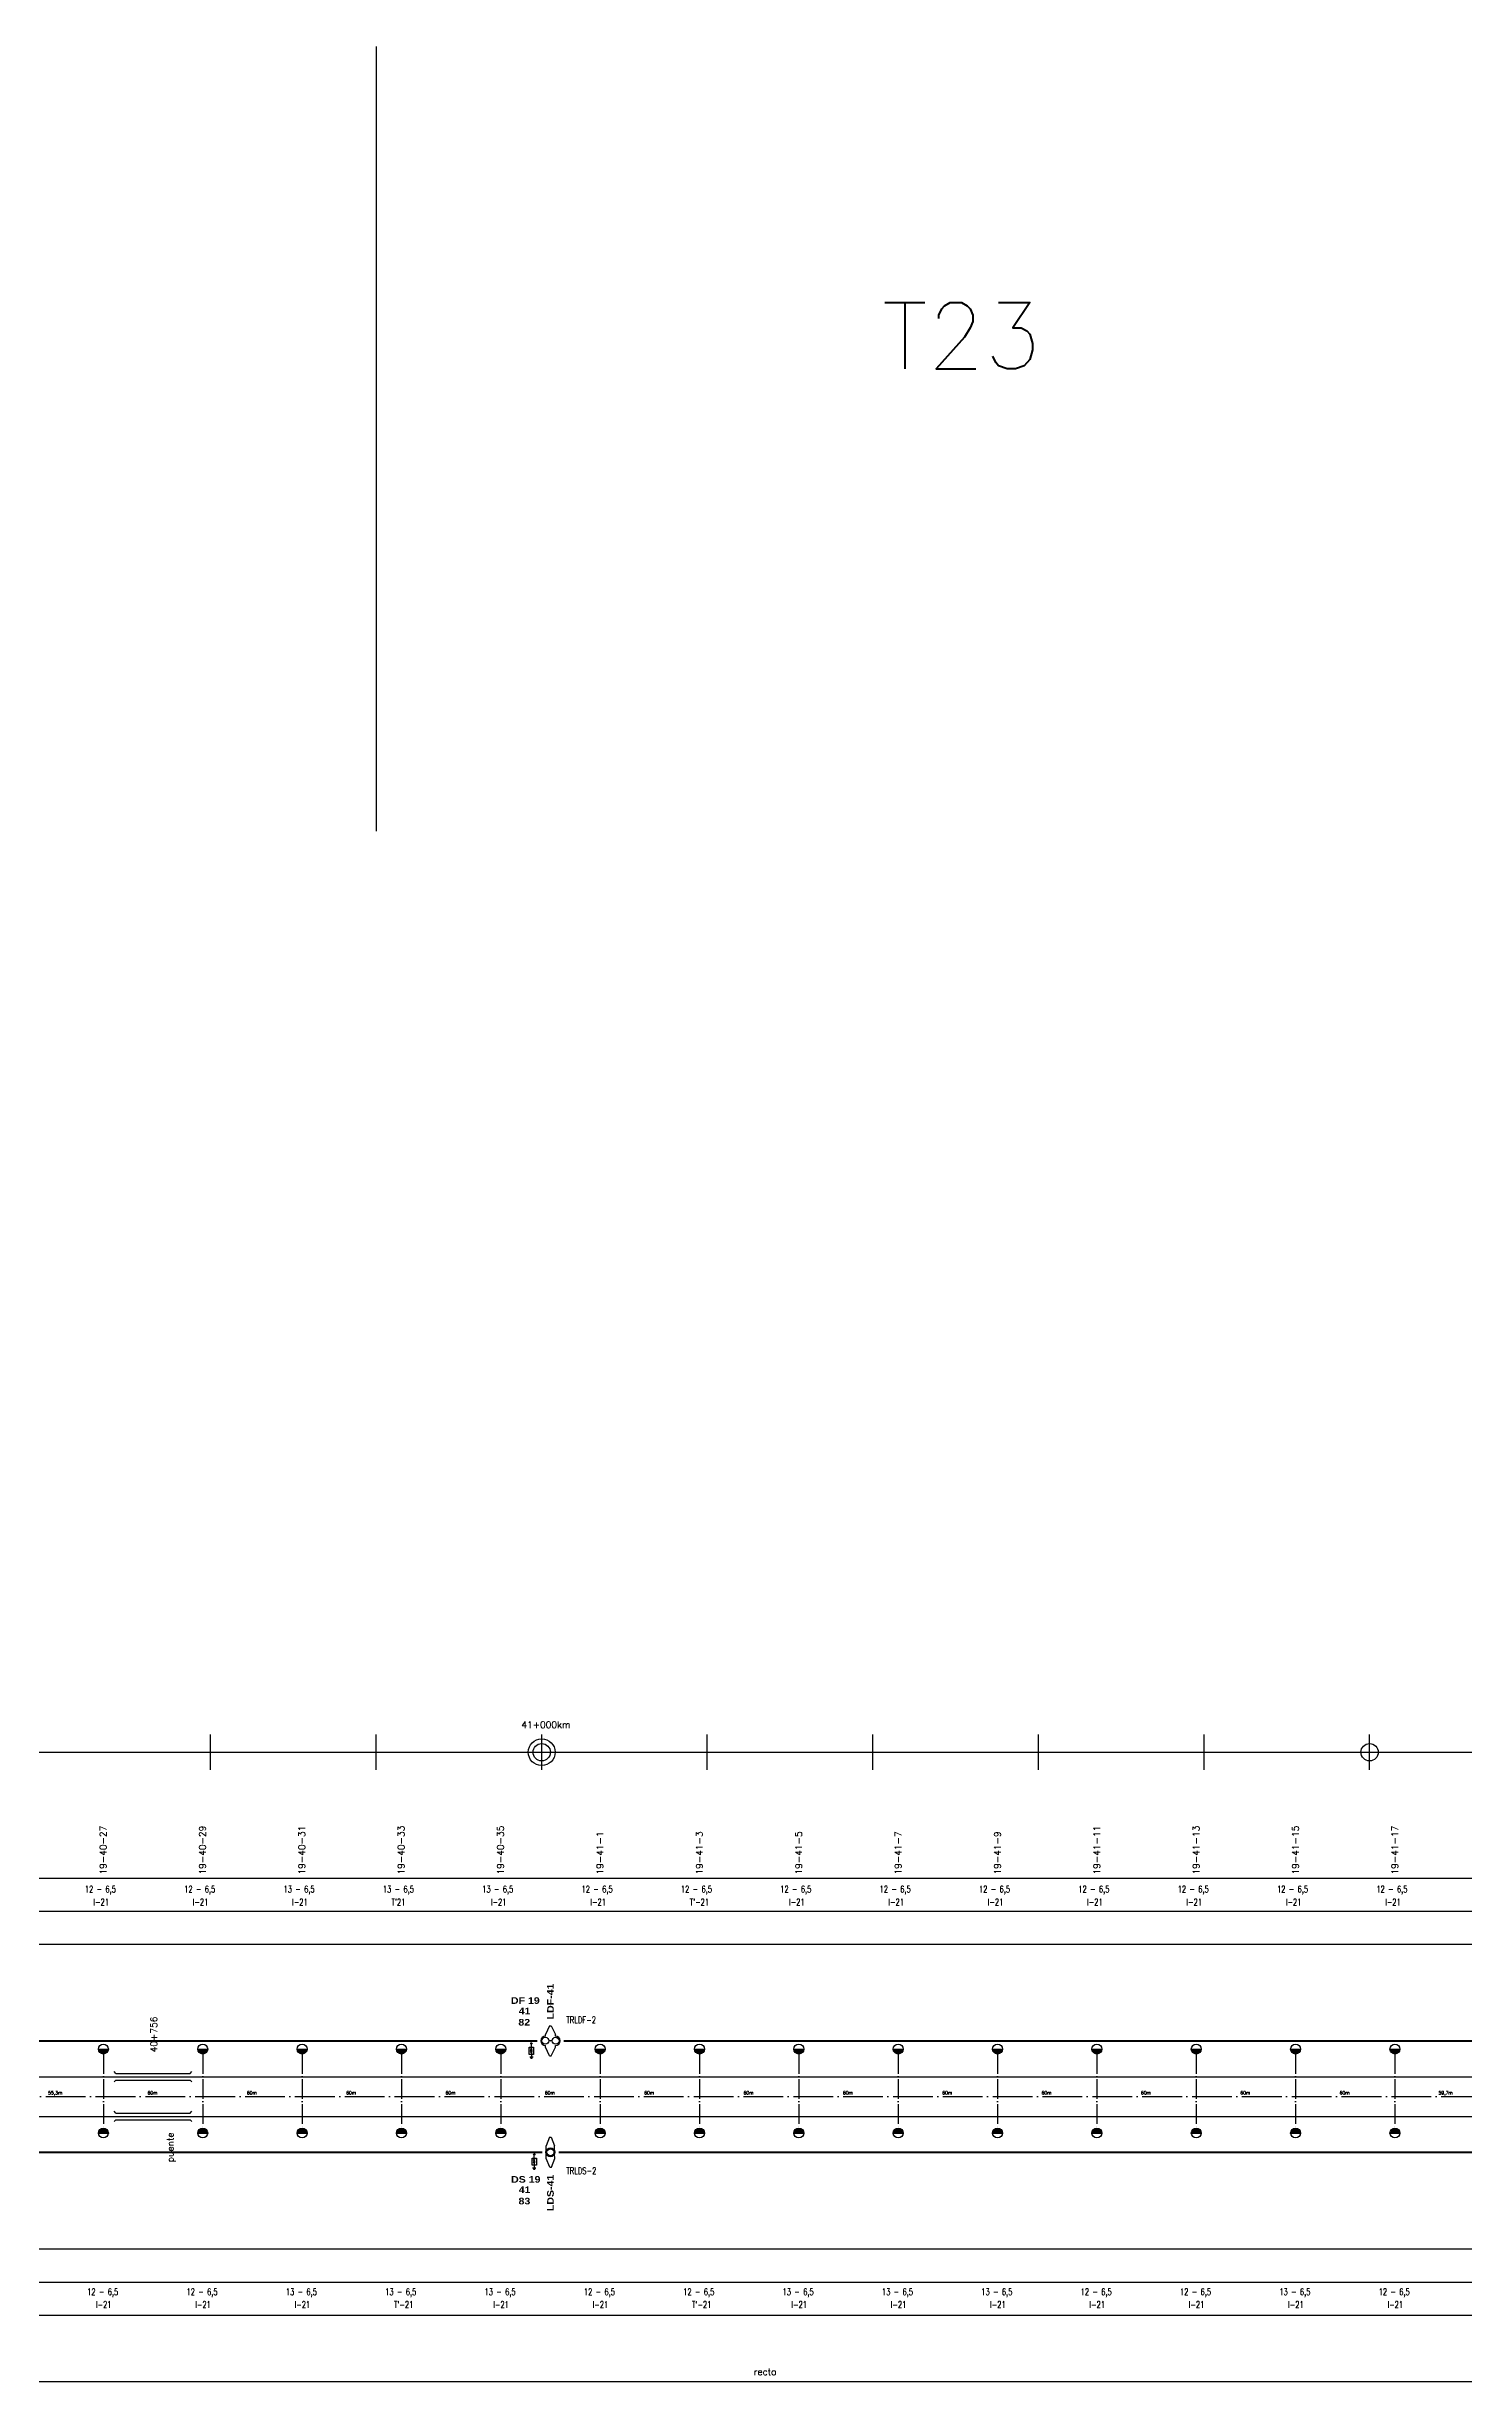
# Model space of a CAD drawing. Header units: millimetres. Extents: x 63 to 27368, y 135 to 1565.
# Drawn here: x 15269 to 16125, y 155 to 1565 of the extents above; entities that cross this region are included whole.
import ezdxf

# ---------------------------------------------------------------- set-up
doc = ezdxf.new("R2010")
doc.units = ezdxf.units.MM
doc.linetypes.add('ACAD_ISO04W100', pattern=[30, 24, -3, 0, -3])
for name, color, linetype in [('CARTELES', 7, 'Continuous'), ('catenaria via ascendente', 7, 'Continuous'), ('Descargadores', 30, 'Continuous'), ('Eje de entrevías', 254, 'Continuous'), ('LDF', 5, 'Continuous'), ('LDS', 1, 'Continuous'), ('longitud vano', 7, 'Continuous'), ('Nº de poste', 6, 'Continuous'), ('progresivas', 4, 'Continuous'), ('retención LDF-LDS', 6, 'Continuous'), ('TEXTOS', 3, 'Continuous')]:
    doc.layers.add(name, color=color, linetype=linetype)
doc.styles.add('SIMPLEX', font='simplex.shx', dxfattribs={"width": 0.75})
doc.styles.add('STYLE1', font='romans.shx')
doc.styles.add('TEXTO_SELLO', font='')
doc.styles.get('TEXTO_SELLO').set_extended_font_data('Arial Black', bold=True)

# ---------------------------------------------------------------- blocks, each defined once
blk = doc.blocks.new('Retención LDS')
at = {"layer": 'retención LDF-LDS', "color": 4}
for p, q in [((-0.6, 9), (-2.6, 3.8)), ((-2.5, 1), (-2.6, 3.8)), ((-0.6, 9), (0.4, 9)), ((0.4, 9), (2.5, 3.8)), ((2.5, 1.1), (2.5, 3.8)), ((-2.5, -3.8), (-2.5, -1.1)), ((-0.4, -9), (-2.5, -3.8)), ((-0.4, -9), (0.6, -9)), ((0.6, -9), (2.6, -3.8)), ((2.6, -3.8), (2.5, -1))]:
    blk.add_line(p, q, dxfattribs=at)
for radius in [2.73, 2.1]:
    blk.add_circle((0, 0), radius, dxfattribs=at)
blk = doc.blocks.new('Retención LDF')
at = {"color": 5}
blk.add_circle((0, 0), 0.128, dxfattribs=at)
at = {"layer": 'retención LDF-LDS', "color": 5}
for p, q in [((-0.5, 9), (-3, 3.8)), ((-3, 2.8), (-3, 3.8)), ((1, 0), (-1, 0)), ((-0.5, 9), (0.5, 9)), ((0.5, 9), (3, 3.8)), ((3, 2.8), (3, 3.8)), ((-3, -3.8), (-3, -2.8)), ((-0.5, -9), (-3, -3.8)), ((-0.5, -9), (0.5, -9)), ((0.5, -9), (3, -3.8)), ((3, -3.8), (3, -2.8))]:
    blk.add_line(p, q, dxfattribs=at)
for centre in [(-3.1, 0), (3.1, 0)]:
    blk.add_circle(centre, 2.1, dxfattribs=at)
for centre, start, end in [((-3, 0), 90, 270), ((3, 0), 270, 90)]:
    blk.add_arc(centre, 2.79, start, end, dxfattribs=at)
blk = doc.blocks.new('Descargador')
at = {"color": 30}
for p, q in [((0, -3.8), (0, 0)), ((0, -4), (-0.5, -3.1)), ((0, -4.8), (-0.5, -3.9)), ((0, -5.6), (-0.5, -4.7)), ((0, -4), (0.5, -3.1)), ((0, -4.8), (0.5, -3.9)), ((0, -5.6), (0.5, -4.7))]:
    blk.add_line(p, q, dxfattribs=at)
at = {"layer": 'Descargadores', "color": 30}
for p, q in [((-1, -8.1), (1, -8.1)), ((-0.7, -8.5), (0.7, -8.5)), ((-0.4, -8.9), (0.4, -8.9)), ((0, -5.6), (0, -8.1))]:
    blk.add_line(p, q, dxfattribs=at)
blk.add_lwpolyline([(-1.3, -2.3), (1.3, -2.3), (1.3, -6.6), (-1.3, -6.6)], close=True, dxfattribs=at)
blk.add_circle((0, 0), 0.381, dxfattribs=at)

msp = doc.modelspace()

# ---------------------------------------------------------------- hatches: boundary and pattern name
for points in [[(15306.5, 355.7), (15300.5, 355.7, 1)], [(15366.5, 355.7), (15360.5, 355.7, 1)], [(15426.5, 355.7), (15420.5, 355.7, 1)], [(15486.5, 355.7), (15480.5, 355.7, 1)], [(15546.5, 355.7), (15540.5, 355.7, 1)], [(15606.5, 355.7), (15600.5, 355.7, 1)], [(15666.5, 355.7), (15660.5, 355.7, 1)], [(15726.5, 355.7), (15720.5, 355.7, 1)], [(15786.5, 355.7), (15780.5, 355.7, 1)], [(15846.5, 355.7), (15840.5, 355.7, 1)], [(15906.5, 355.7), (15900.5, 355.7, 1)], [(15966.5, 355.7), (15960.5, 355.7, 1)], [(16026.5, 355.7), (16020.5, 355.7, 1)], [(16086.5, 355.7), (16080.5, 355.7, 1)], [(15306.5, 305), (15300.5, 305, -1)], [(15366.5, 305), (15360.5, 305, -1)], [(15426.5, 305), (15420.5, 305, -1)], [(15486.5, 305), (15480.5, 305, -1)], [(15546.5, 305), (15540.5, 305, -1)], [(15606.5, 305), (15600.5, 305, -1)], [(15666.5, 305), (15660.5, 305, -1)], [(15726.5, 305), (15720.5, 305, -1)], [(15786.5, 305), (15780.5, 305, -1)], [(15846.5, 305), (15840.5, 305, -1)], [(15906.5, 305), (15900.5, 305, -1)], [(15966.5, 305), (15960.5, 305, -1)], [(16026.5, 305), (16020.5, 305, -1)], [(16086.5, 305), (16080.5, 305, -1)]]:
    msp.add_hatch(color=256).paths.add_polyline_path(points)

# ---------------------------------------------------------------- linework, layer by layer
for p, q in [((15468.2, 1565.1), (15468.2, 1091.2)), ((15368.2, 524.4), (15368.2, 545.6)), ((15468.2, 524.4), (15468.2, 545.6)), ((15568.2, 524.4), (15568.2, 545.6)), ((15668.2, 524.4), (15668.2, 545.6)), ((15768.2, 524.4), (15768.2, 545.6)), ((15868.2, 524.4), (15868.2, 545.6)), ((15968.2, 524.4), (15968.2, 545.6)), ((16068.2, 524.4), (16068.2, 545.6)), ((68.2, 535), (27368.2, 535)), ((68.2, 459), (27368.2, 459)), ((68.2, 439), (27368.2, 439)), ((68.2, 419), (27368.2, 419)), ((15300.5, 355.7), (15306.5, 355.7)), ((15360.5, 355.7), (15366.5, 355.7)), ((15420.5, 355.7), (15426.5, 355.7)), ((15480.5, 355.7), (15486.5, 355.7)), ((15540.5, 355.7), (15546.5, 355.7)), ((15600.5, 355.7), (15606.5, 355.7)), ((15660.5, 355.7), (15666.5, 355.7)), ((15720.5, 355.7), (15726.5, 355.7)), ((15780.5, 355.7), (15786.5, 355.7)), ((15840.5, 355.7), (15846.5, 355.7)), ((15900.5, 355.7), (15906.5, 355.7)), ((15960.5, 355.7), (15966.5, 355.7)), ((16020.5, 355.7), (16026.5, 355.7)), ((16080.5, 355.7), (16086.5, 355.7)), ((15311.1, 341), (15310, 342.1)), ((15311.1, 341), (15356, 341)), ((15356, 341), (15357, 342.1)), ((15311.1, 337), (15310, 336)), ((15311.1, 337), (15356, 337)), ((15356, 337), (15357, 336)), ((15311.1, 317), (15310, 318.1)), ((15311.1, 313), (15310, 312)), ((15311.1, 317), (15356, 317)), ((15311.1, 313), (15356, 313)), ((15356, 317), (15357, 318.1)), ((15356, 313), (15357, 312)), ((15300.5, 305), (15306.5, 305)), ((15360.5, 305), (15366.5, 305)), ((15420.5, 305), (15426.5, 305)), ((15480.5, 305), (15486.5, 305)), ((15540.5, 305), (15546.5, 305)), ((15600.5, 305), (15606.5, 305)), ((15660.5, 305), (15666.5, 305)), ((15720.5, 305), (15726.5, 305)), ((15780.5, 305), (15786.5, 305)), ((15840.5, 305), (15846.5, 305)), ((15900.5, 305), (15906.5, 305)), ((15960.5, 305), (15966.5, 305)), ((16020.5, 305), (16026.5, 305)), ((16080.5, 305), (16086.5, 305)), ((68.2, 235), (27368.2, 235)), ((68.2, 215), (27368.2, 215)), ((68.2, 195), (27368.2, 195)), ((12948.8, 155), (20944.3, 155))]:
    msp.add_line(p, q)
at = {"linetype": 'ACAD_ISO04W100', "ltscale": 0.5}
for p, q in [((15303.5, 352.7), (15303.5, 308)), ((15363.5, 352.7), (15363.5, 308)), ((15423.5, 352.7), (15423.5, 308)), ((15483.5, 352.7), (15483.5, 308)), ((15543.5, 352.7), (15543.5, 308)), ((15603.5, 352.7), (15603.5, 308)), ((15663.5, 352.7), (15663.5, 308)), ((15723.5, 352.7), (15723.5, 308)), ((15783.5, 352.7), (15783.5, 308)), ((15843.5, 352.7), (15843.5, 308)), ((15903.5, 352.7), (15903.5, 308)), ((15963.5, 352.7), (15963.5, 308)), ((16023.5, 352.7), (16023.5, 308)), ((16083.5, 352.7), (16083.5, 308))]:
    msp.add_line(p, q, dxfattribs=at)
for centre, radius in [((15568.2, 535), 8.09), ((15568.2, 535), 5.24), ((16068.2, 535), 5.24), ((15303.5, 355.7), 3), ((15363.5, 355.7), 3), ((15423.5, 355.7), 3), ((15483.5, 355.7), 3), ((15543.5, 355.7), 3), ((15603.5, 355.7), 3), ((15663.5, 355.7), 3), ((15723.5, 355.7), 3), ((15783.5, 355.7), 3), ((15843.5, 355.7), 3), ((15903.5, 355.7), 3), ((15963.5, 355.7), 3), ((16023.5, 355.7), 3), ((16083.5, 355.7), 3), ((15303.5, 305), 3), ((15363.5, 305), 3), ((15423.5, 305), 3), ((15483.5, 305), 3), ((15543.5, 305), 3), ((15603.5, 305), 3), ((15663.5, 305), 3), ((15723.5, 305), 3), ((15783.5, 305), 3), ((15843.5, 305), 3), ((15903.5, 305), 3), ((15963.5, 305), 3), ((16023.5, 305), 3), ((16083.5, 305), 3)]:
    msp.add_circle(centre, radius)
at = {"layer": 'catenaria via ascendente'}
for p, q in [((68.2, 339), (27368.2, 339)), ((68.2, 315), (26873.7, 315))]:
    msp.add_line(p, q, dxfattribs=at)
at = {"layer": 'Eje de entrevías', "linetype": 'ACAD_ISO04W100'}
msp.add_line((68.2, 327), (27368.2, 327), dxfattribs=at)
at = {"layer": 'LDF', "lineweight": 50}
for p, q in [((13979.1, 360.7), (15565.5, 360.7)), ((15581.5, 360.7), (17214.2, 360.7))]:
    msp.add_line(p, q, dxfattribs=at)
at = {"layer": 'LDS', "lineweight": 50}
for p, q in [((13976.1, 293.4), (15568.5, 293.4)), ((15578.5, 293.4), (17217.2, 293.4))]:
    msp.add_line(p, q, dxfattribs=at)

# ---------------------------------------------------------------- block references
for name, p in [('Retención LDF', (15573.5, 360.7)), ('Retención LDS', (15573.5, 293.4))]:
    msp.add_blockref(name, p)
at = {"layer": 'Descargadores', "color": 30}
for p in [(15562, 359.1), (15563.7, 292.1)]:
    msp.add_blockref('Descargador', p, dxfattribs=at)

# ---------------------------------------------------------------- texts
at = {"color": 3, "linetype": 'Continuous', "style": 'STYLE1'}
msp.add_text('T23', height=40, dxfattribs=at).set_placement((15773.8, 1370.5))
at = {"linetype": 'Continuous', "style": 'TEXTO_SELLO'}
for s, p in [('LDF-41', (15575.5, 373.6)), ('LDS-41', (15575.5, 257.8))]:
    msp.add_text(s, height=4, rotation=90, dxfattribs=at).set_placement(p)
at = {"linetype": 'Continuous', "style": 'SIMPLEX', "width": 0.75}
for s, p in [('TRLDF-2', (15583.1, 371.3)), ('TRLDS-2', (15583.1, 280.2))]:
    msp.add_text(s, height=4, dxfattribs=at).set_placement(p)
at = {"layer": 'CARTELES', "linetype": 'Continuous', "style": 'TEXTO_SELLO'}
for s, p in [('DF 19', (15549.6, 383)), ('41', (15554.3, 376.7)), ('82', (15554.1, 369.9)), ('DS 19', (15549.7, 275)), ('41', (15554.3, 268.7)), ('83', (15554.2, 261.9))]:
    msp.add_text(s, height=4, dxfattribs=at).set_placement(p)
at = {"layer": 'longitud vano', "linetype": 'Continuous', "style": 'STYLE1'}
for s, p in [('55,3m', (15270.1, 328.3)), ('60m', (15330.1, 328.3)), ('60m', (15390.1, 328.3)), ('60m', (15450.1, 328.3)), ('60m', (15510.1, 328.3)), ('60m', (15570.1, 328.3)), ('60m', (15630.1, 328.3)), ('60m', (15690.1, 328.3)), ('60m', (15750.1, 328.3)), ('60m', (15810.1, 328.3)), ('60m', (15870.1, 328.3)), ('60m', (15930.1, 328.3)), ('60m', (15990.1, 328.3)), ('60m', (16050.1, 328.3)), ('59,7m', (16109.8, 328.3))]:
    msp.add_text(s, height=2, dxfattribs=at).set_placement(p)
at = {"layer": 'Nº de poste', "linetype": 'Continuous', "style": 'STYLE1'}
for s, p in [('19-40-27', (15305.3, 461.1)), ('19-40-29', (15365.3, 461.1)), ('19-40-31', (15425.3, 461.1)), ('19-40-33', (15485.3, 461.1)), ('19-40-35', (15545.3, 461.1)), ('19-41-1', (15605.4, 461.1)), ('19-41-3', (15665.4, 461.1)), ('19-41-5', (15725.4, 461.1)), ('19-41-7', (15785.4, 461.1)), ('19-41-9', (15845.4, 461.1)), ('19-41-11', (15905.4, 461.1)), ('19-41-13', (15965.4, 461.1)), ('19-41-15', (16025.4, 461.1)), ('19-41-17', (16085.4, 461.1))]:
    msp.add_text(s, height=4, rotation=90, dxfattribs=at).set_placement(p)
at = {"layer": 'progresivas', "linetype": 'Continuous', "style": 'STYLE1'}
msp.add_text('41+000km', height=4, dxfattribs=at).set_placement((15555.9, 549.6))
msp.add_text('40+756', height=4, rotation=90, dxfattribs=at).set_placement((15335.9, 353.7))
at = {"layer": 'TEXTOS', "linetype": 'Continuous', "style": 'STYLE1', "width": 0.7}
for s, p in [('12 - 6,5', (15292.3, 450.3)), ('12 - 6,5', (15352.3, 450.3)), ('13 - 6,5', (15412.3, 450.3)), ('13 - 6,5', (15472.3, 450.3)), ('13 - 6,5', (15532.3, 450.3)), ('12 - 6,5', (15592.3, 450.3)), ('12 - 6,5', (15652.3, 450.3)), ('12 - 6,5', (15712.3, 450.3)), ('12 - 6,5', (15772.3, 450.3)), ('12 - 6,5', (15832.3, 450.3)), ('12 - 6,5', (15892.3, 450.3)), ('12 - 6,5', (15952.3, 450.3)), ('12 - 6,5', (16012.3, 450.3)), ('12 - 6,5', (16072.3, 450.3)), ('I-21', (15297.5, 442.5)), ('I-21', (15357.5, 442.5)), ('I-21', (15417.5, 442.5)), ("T'21", (15477.5, 442.5)), ('I-21', (15537.5, 442.5)), ('I-21', (15597.6, 442.5)), ("T'-21", (15657.6, 442.5)), ('I-21', (15717.6, 442.5)), ('I-21', (15777.6, 442.5)), ('I-21', (15837.6, 442.5)), ('I-21', (15897.6, 442.5)), ('I-21', (15957.6, 442.5)), ('I-21', (16017.6, 442.5)), ('I-21', (16077.6, 442.5)), ('12 - 6,5', (15293.7, 207.1)), ('I-21', (15299, 199.4)), ('12 - 6,5', (15353.7, 207.1)), ('I-21', (15359, 199.4)), ('13 - 6,5', (15413.7, 207.1)), ('I-21', (15419, 199.4)), ('13 - 6,5', (15473.7, 207.1)), ("T'-21", (15479, 199.4)), ('13 - 6,5', (15533.7, 207.1)), ('I-21', (15539, 199.4)), ('12 - 6,5', (15593.7, 207.1)), ('I-21', (15599, 199.4)), ('12 - 6,5', (15653.7, 207.1)), ('T`-21', (15659, 199.4)), ('13 - 6,5', (15713.7, 207.1)), ('I-21', (15719, 199.4)), ('13 - 6,5', (15773.7, 207.1)), ('I-21', (15779, 199.4)), ('13 - 6,5', (15833.7, 207.1)), ('I-21', (15839, 199.4)), ('12 - 6,5', (15893.7, 207.1)), ('I-21', (15899, 199.4)), ('12 - 6,5', (15953.7, 207.1)), ('I-21', (15959, 199.4)), ('13 - 6,5', (16013.7, 207.1)), ('I-21', (16019, 199.4)), ('12 - 6,5', (16073.7, 207.1)), ('I-21', (16079, 199.4))]:
    msp.add_text(s, height=4, dxfattribs=at).set_placement(p)
at = {"layer": 'TEXTOS', "linetype": 'Continuous', "style": 'STYLE1'}
msp.add_text('puente', height=4, rotation=90, dxfattribs=at).set_placement((15345.9, 287.3))
msp.add_text('recto', height=4, dxfattribs=at).set_placement((15696.3, 158.8))

doc.saveas('drawing.dxf')
